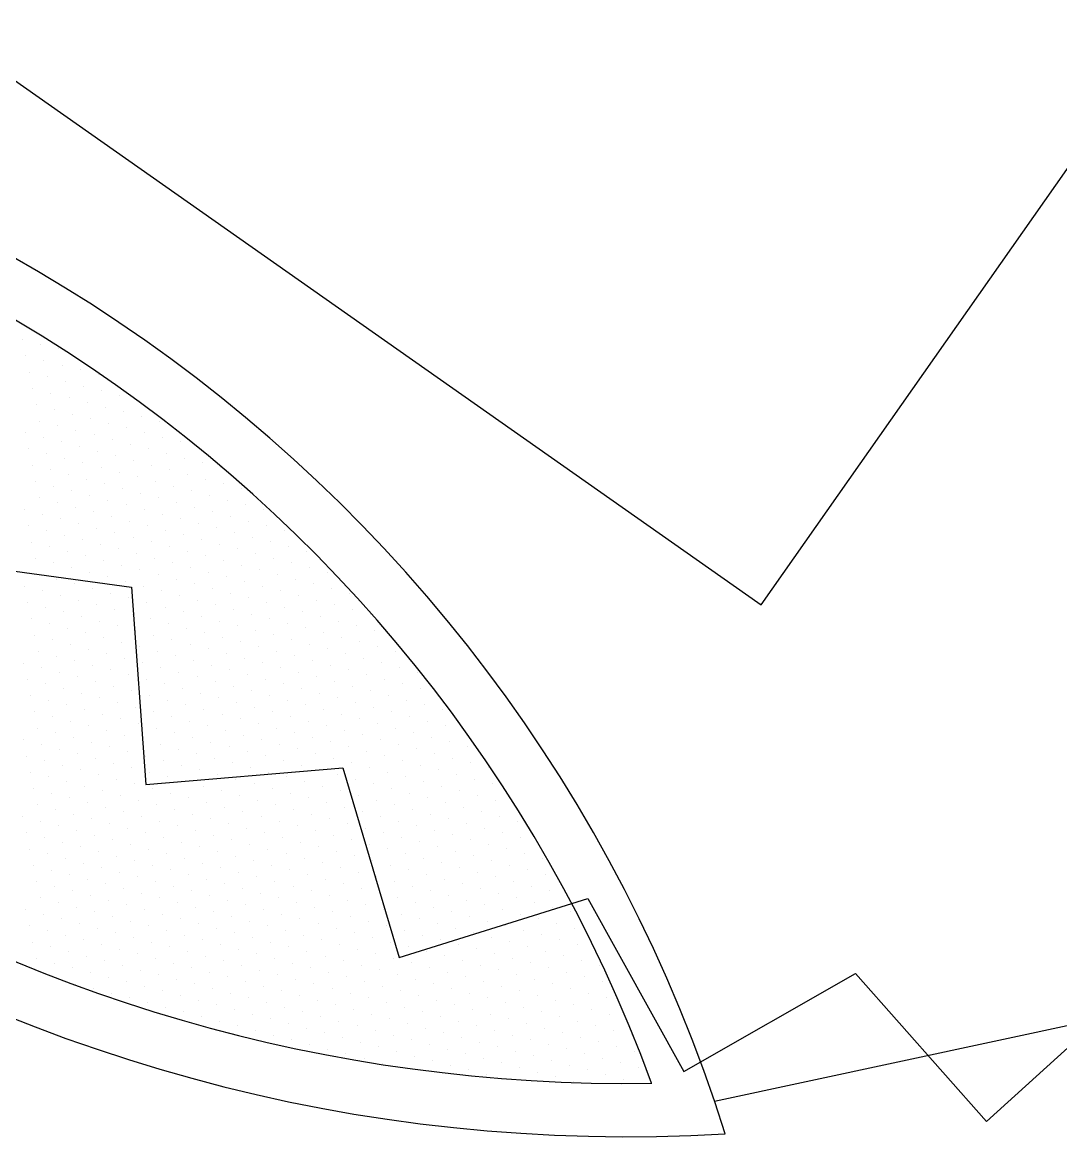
# Model space of a CAD drawing. Header units: millimetres. Extents: x 34038 to 35840, y 10511 to 10922.
# Drawn here: x 34106.837 to 34110.736, y 10622.12 to 10626.302 of the extents above; entities that cross this region are included whole.
import ezdxf

# ---------------------------------------------------------------- set-up
doc = ezdxf.new("R2010")
doc.units = ezdxf.units.MM

# ---------------------------------------------------------------- blocks, each defined once
blk = doc.blocks.new('*X29')
at = {"color": 0}
for p, q in [((76.6875, 20.5), (76.6875, 20.5)), ((76.75, 20.5), (76.75, 20.5)), ((76.8125, 20.5), (76.8125, 20.5)), ((76.875, 20.5), (76.875, 20.5)), ((76.65625, 20.4375), (76.65625, 20.4375)), ((76.71875, 20.4375), (76.71875, 20.4375)), ((76.78125, 20.4375), (76.78125, 20.4375)), ((76.84375, 20.4375), (76.84375, 20.4375)), ((76.90625, 20.4375), (76.90625, 20.4375)), ((76.96875, 20.4375), (76.96875, 20.4375)), ((77.03125, 20.4375), (77.03125, 20.4375)), ((77.09375, 20.4375), (77.09375, 20.4375)), ((77.15625, 20.4375), (77.15625, 20.4375)), ((77.21875, 20.4375), (77.21875, 20.4375)), ((76.5625, 20.375), (76.5625, 20.375)), ((76.625, 20.375), (76.625, 20.375)), ((76.6875, 20.375), (76.6875, 20.375)), ((76.75, 20.375), (76.75, 20.375)), ((76.8125, 20.375), (76.8125, 20.375)), ((76.875, 20.375), (76.875, 20.375)), ((76.9375, 20.375), (76.9375, 20.375)), ((77, 20.375), (77, 20.375)), ((77.0625, 20.375), (77.0625, 20.375)), ((77.125, 20.375), (77.125, 20.375)), ((77.1875, 20.375), (77.1875, 20.375)), ((77.25, 20.375), (77.25, 20.375)), ((77.3125, 20.375), (77.3125, 20.375)), ((77.375, 20.375), (77.375, 20.375)), ((77.4375, 20.375), (77.4375, 20.375)), ((77.5, 20.375), (77.5, 20.375)), ((76.53125, 20.3125), (76.53125, 20.3125)), ((76.59375, 20.3125), (76.59375, 20.3125)), ((76.65625, 20.3125), (76.65625, 20.3125)), ((76.71875, 20.3125), (76.71875, 20.3125)), ((76.78125, 20.3125), (76.78125, 20.3125)), ((76.84375, 20.3125), (76.84375, 20.3125)), ((76.90625, 20.3125), (76.90625, 20.3125)), ((76.96875, 20.3125), (76.96875, 20.3125)), ((77.03125, 20.3125), (77.03125, 20.3125)), ((77.09375, 20.3125), (77.09375, 20.3125)), ((77.15625, 20.3125), (77.15625, 20.3125)), ((77.21875, 20.3125), (77.21875, 20.3125)), ((77.28125, 20.3125), (77.28125, 20.3125)), ((77.34375, 20.3125), (77.34375, 20.3125)), ((77.40625, 20.3125), (77.40625, 20.3125)), ((77.46875, 20.3125), (77.46875, 20.3125)), ((77.53125, 20.3125), (77.53125, 20.3125)), ((77.59375, 20.3125), (77.59375, 20.3125)), ((77.65625, 20.3125), (77.65625, 20.3125)), ((77.71875, 20.3125), (77.71875, 20.3125)), ((77.78125, 20.3125), (77.78125, 20.3125)), ((76.5, 20.25), (76.5, 20.25)), ((76.5625, 20.25), (76.5625, 20.25)), ((76.625, 20.25), (76.625, 20.25)), ((76.6875, 20.25), (76.6875, 20.25)), ((76.75, 20.25), (76.75, 20.25)), ((76.8125, 20.25), (76.8125, 20.25)), ((76.875, 20.25), (76.875, 20.25)), ((76.9375, 20.25), (76.9375, 20.25)), ((77, 20.25), (77, 20.25)), ((77.0625, 20.25), (77.0625, 20.25)), ((77.125, 20.25), (77.125, 20.25)), ((77.1875, 20.25), (77.1875, 20.25)), ((77.25, 20.25), (77.25, 20.25)), ((77.3125, 20.25), (77.3125, 20.25)), ((77.375, 20.25), (77.375, 20.25)), ((77.4375, 20.25), (77.4375, 20.25)), ((77.5, 20.25), (77.5, 20.25)), ((77.5625, 20.25), (77.5625, 20.25)), ((77.625, 20.25), (77.625, 20.25)), ((77.6875, 20.25), (77.6875, 20.25)), ((77.75, 20.25), (77.75, 20.25)), ((77.8125, 20.25), (77.8125, 20.25)), ((77.875, 20.25), (77.875, 20.25)), ((77.9375, 20.25), (77.9375, 20.25)), ((78, 20.25), (78, 20.25)), ((78.0625, 20.25), (78.0625, 20.25)), ((76.46875, 20.1875), (76.46875, 20.1875)), ((76.53125, 20.1875), (76.53125, 20.1875)), ((76.59375, 20.1875), (76.59375, 20.1875)), ((76.65625, 20.1875), (76.65625, 20.1875)), ((76.71875, 20.1875), (76.71875, 20.1875)), ((76.78125, 20.1875), (76.78125, 20.1875)), ((76.84375, 20.1875), (76.84375, 20.1875)), ((76.90625, 20.1875), (76.90625, 20.1875)), ((76.96875, 20.1875), (76.96875, 20.1875)), ((77.03125, 20.1875), (77.03125, 20.1875)), ((77.09375, 20.1875), (77.09375, 20.1875)), ((77.15625, 20.1875), (77.15625, 20.1875)), ((77.21875, 20.1875), (77.21875, 20.1875)), ((77.28125, 20.1875), (77.28125, 20.1875)), ((77.34375, 20.1875), (77.34375, 20.1875)), ((77.40625, 20.1875), (77.40625, 20.1875)), ((77.46875, 20.1875), (77.46875, 20.1875)), ((77.53125, 20.1875), (77.53125, 20.1875)), ((77.59375, 20.1875), (77.59375, 20.1875)), ((77.65625, 20.1875), (77.65625, 20.1875)), ((77.71875, 20.1875), (77.71875, 20.1875)), ((77.78125, 20.1875), (77.78125, 20.1875)), ((77.84375, 20.1875), (77.84375, 20.1875)), ((77.90625, 20.1875), (77.90625, 20.1875)), ((77.96875, 20.1875), (77.96875, 20.1875)), ((78.03125, 20.1875), (78.03125, 20.1875)), ((78.09375, 20.1875), (78.09375, 20.1875)), ((78.15625, 20.1875), (78.15625, 20.1875)), ((78.21875, 20.1875), (78.21875, 20.1875)), ((78.28125, 20.1875), (78.28125, 20.1875)), ((78.34375, 20.1875), (78.34375, 20.1875)), ((76.4375, 20.125), (76.4375, 20.125)), ((76.5, 20.125), (76.5, 20.125)), ((76.5625, 20.125), (76.5625, 20.125)), ((76.625, 20.125), (76.625, 20.125)), ((76.6875, 20.125), (76.6875, 20.125)), ((76.75, 20.125), (76.75, 20.125)), ((76.8125, 20.125), (76.8125, 20.125)), ((76.875, 20.125), (76.875, 20.125)), ((76.9375, 20.125), (76.9375, 20.125)), ((77, 20.125), (77, 20.125)), ((77.0625, 20.125), (77.0625, 20.125)), ((77.125, 20.125), (77.125, 20.125)), ((77.1875, 20.125), (77.1875, 20.125)), ((77.25, 20.125), (77.25, 20.125)), ((77.3125, 20.125), (77.3125, 20.125)), ((77.375, 20.125), (77.375, 20.125)), ((77.4375, 20.125), (77.4375, 20.125)), ((77.5, 20.125), (77.5, 20.125)), ((77.5625, 20.125), (77.5625, 20.125)), ((77.625, 20.125), (77.625, 20.125)), ((77.6875, 20.125), (77.6875, 20.125)), ((77.75, 20.125), (77.75, 20.125)), ((77.8125, 20.125), (77.8125, 20.125)), ((77.875, 20.125), (77.875, 20.125)), ((77.9375, 20.125), (77.9375, 20.125)), ((78, 20.125), (78, 20.125)), ((78.0625, 20.125), (78.0625, 20.125)), ((78.125, 20.125), (78.125, 20.125)), ((78.1875, 20.125), (78.1875, 20.125)), ((78.25, 20.125), (78.25, 20.125)), ((78.3125, 20.125), (78.3125, 20.125)), ((78.375, 20.125), (78.375, 20.125)), ((78.4375, 20.125), (78.4375, 20.125)), ((78.5, 20.125), (78.5, 20.125)), ((78.5625, 20.125), (78.5625, 20.125)), ((78.625, 20.125), (78.625, 20.125)), ((76.40625, 20.0625), (76.40625, 20.0625)), ((76.46875, 20.0625), (76.46875, 20.0625)), ((76.53125, 20.0625), (76.53125, 20.0625)), ((76.59375, 20.0625), (76.59375, 20.0625)), ((76.65625, 20.0625), (76.65625, 20.0625)), ((76.71875, 20.0625), (76.71875, 20.0625)), ((76.78125, 20.0625), (76.78125, 20.0625)), ((76.84375, 20.0625), (76.84375, 20.0625)), ((76.90625, 20.0625), (76.90625, 20.0625)), ((76.96875, 20.0625), (76.96875, 20.0625)), ((77.03125, 20.0625), (77.03125, 20.0625)), ((77.09375, 20.0625), (77.09375, 20.0625)), ((77.15625, 20.0625), (77.15625, 20.0625)), ((77.21875, 20.0625), (77.21875, 20.0625)), ((77.28125, 20.0625), (77.28125, 20.0625)), ((77.34375, 20.0625), (77.34375, 20.0625)), ((77.40625, 20.0625), (77.40625, 20.0625)), ((77.46875, 20.0625), (77.46875, 20.0625)), ((77.53125, 20.0625), (77.53125, 20.0625)), ((77.59375, 20.0625), (77.59375, 20.0625)), ((77.65625, 20.0625), (77.65625, 20.0625)), ((77.71875, 20.0625), (77.71875, 20.0625)), ((77.78125, 20.0625), (77.78125, 20.0625)), ((77.84375, 20.0625), (77.84375, 20.0625)), ((77.90625, 20.0625), (77.90625, 20.0625)), ((77.96875, 20.0625), (77.96875, 20.0625)), ((78.03125, 20.0625), (78.03125, 20.0625)), ((78.09375, 20.0625), (78.09375, 20.0625)), ((78.15625, 20.0625), (78.15625, 20.0625)), ((78.21875, 20.0625), (78.21875, 20.0625)), ((78.28125, 20.0625), (78.28125, 20.0625)), ((78.34375, 20.0625), (78.34375, 20.0625)), ((78.40625, 20.0625), (78.40625, 20.0625)), ((78.46875, 20.0625), (78.46875, 20.0625)), ((78.53125, 20.0625), (78.53125, 20.0625)), ((78.59375, 20.0625), (78.59375, 20.0625)), ((78.65625, 20.0625), (78.65625, 20.0625)), ((78.71875, 20.0625), (78.71875, 20.0625)), ((78.78125, 20.0625), (78.78125, 20.0625)), ((78.84375, 20.0625), (78.84375, 20.0625)), ((78.90625, 20.0625), (78.90625, 20.0625)), ((78.96875, 20.0625), (78.96875, 20.0625)), ((76.375, 20), (76.375, 20)), ((76.4375, 20), (76.4375, 20)), ((76.5, 20), (76.5, 20)), ((76.5625, 20), (76.5625, 20)), ((76.625, 20), (76.625, 20)), ((76.6875, 20), (76.6875, 20)), ((76.75, 20), (76.75, 20)), ((76.8125, 20), (76.8125, 20)), ((76.875, 20), (76.875, 20)), ((76.9375, 20), (76.9375, 20)), ((77, 20), (77, 20)), ((77.0625, 20), (77.0625, 20)), ((77.125, 20), (77.125, 20)), ((77.1875, 20), (77.1875, 20)), ((77.25, 20), (77.25, 20)), ((77.3125, 20), (77.3125, 20)), ((77.375, 20), (77.375, 20)), ((77.4375, 20), (77.4375, 20)), ((77.5, 20), (77.5, 20)), ((77.5625, 20), (77.5625, 20)), ((77.625, 20), (77.625, 20)), ((77.6875, 20), (77.6875, 20)), ((77.75, 20), (77.75, 20)), ((77.8125, 20), (77.8125, 20)), ((77.875, 20), (77.875, 20)), ((77.9375, 20), (77.9375, 20)), ((78, 20), (78, 20)), ((78.0625, 20), (78.0625, 20)), ((78.125, 20), (78.125, 20)), ((78.1875, 20), (78.1875, 20)), ((78.25, 20), (78.25, 20)), ((78.3125, 20), (78.3125, 20)), ((78.375, 20), (78.375, 20)), ((78.4375, 20), (78.4375, 20)), ((78.5, 20), (78.5, 20)), ((78.5625, 20), (78.5625, 20)), ((78.625, 20), (78.625, 20)), ((78.6875, 20), (78.6875, 20)), ((78.75, 20), (78.75, 20)), ((78.8125, 20), (78.8125, 20)), ((78.875, 20), (78.875, 20)), ((78.9375, 20), (78.9375, 20)), ((76.34375, 19.9375), (76.34375, 19.9375)), ((76.40625, 19.9375), (76.40625, 19.9375)), ((76.46875, 19.9375), (76.46875, 19.9375)), ((76.53125, 19.9375), (76.53125, 19.9375)), ((76.59375, 19.9375), (76.59375, 19.9375)), ((76.65625, 19.9375), (76.65625, 19.9375)), ((76.71875, 19.9375), (76.71875, 19.9375)), ((76.78125, 19.9375), (76.78125, 19.9375)), ((76.84375, 19.9375), (76.84375, 19.9375)), ((76.90625, 19.9375), (76.90625, 19.9375)), ((76.96875, 19.9375), (76.96875, 19.9375)), ((77.03125, 19.9375), (77.03125, 19.9375)), ((77.09375, 19.9375), (77.09375, 19.9375)), ((77.15625, 19.9375), (77.15625, 19.9375)), ((77.21875, 19.9375), (77.21875, 19.9375)), ((77.28125, 19.9375), (77.28125, 19.9375)), ((77.34375, 19.9375), (77.34375, 19.9375)), ((77.40625, 19.9375), (77.40625, 19.9375)), ((77.46875, 19.9375), (77.46875, 19.9375)), ((77.53125, 19.9375), (77.53125, 19.9375)), ((77.59375, 19.9375), (77.59375, 19.9375)), ((77.65625, 19.9375), (77.65625, 19.9375)), ((77.71875, 19.9375), (77.71875, 19.9375)), ((77.78125, 19.9375), (77.78125, 19.9375)), ((77.84375, 19.9375), (77.84375, 19.9375)), ((77.90625, 19.9375), (77.90625, 19.9375)), ((77.96875, 19.9375), (77.96875, 19.9375)), ((78.03125, 19.9375), (78.03125, 19.9375)), ((78.09375, 19.9375), (78.09375, 19.9375)), ((78.15625, 19.9375), (78.15625, 19.9375)), ((78.21875, 19.9375), (78.21875, 19.9375)), ((78.28125, 19.9375), (78.28125, 19.9375)), ((78.34375, 19.9375), (78.34375, 19.9375)), ((78.40625, 19.9375), (78.40625, 19.9375)), ((78.46875, 19.9375), (78.46875, 19.9375)), ((78.53125, 19.9375), (78.53125, 19.9375)), ((78.59375, 19.9375), (78.59375, 19.9375)), ((78.65625, 19.9375), (78.65625, 19.9375)), ((78.71875, 19.9375), (78.71875, 19.9375)), ((78.78125, 19.9375), (78.78125, 19.9375)), ((78.84375, 19.9375), (78.84375, 19.9375)), ((78.90625, 19.9375), (78.90625, 19.9375)), ((76.3125, 19.875), (76.3125, 19.875)), ((76.375, 19.875), (76.375, 19.875)), ((76.4375, 19.875), (76.4375, 19.875)), ((76.5, 19.875), (76.5, 19.875)), ((76.5625, 19.875), (76.5625, 19.875)), ((76.625, 19.875), (76.625, 19.875)), ((76.6875, 19.875), (76.6875, 19.875)), ((76.75, 19.875), (76.75, 19.875)), ((76.8125, 19.875), (76.8125, 19.875)), ((76.875, 19.875), (76.875, 19.875)), ((76.9375, 19.875), (76.9375, 19.875)), ((77, 19.875), (77, 19.875)), ((77.0625, 19.875), (77.0625, 19.875)), ((77.125, 19.875), (77.125, 19.875)), ((77.1875, 19.875), (77.1875, 19.875)), ((77.25, 19.875), (77.25, 19.875)), ((77.3125, 19.875), (77.3125, 19.875)), ((77.375, 19.875), (77.375, 19.875)), ((77.4375, 19.875), (77.4375, 19.875)), ((77.5, 19.875), (77.5, 19.875)), ((77.5625, 19.875), (77.5625, 19.875)), ((77.625, 19.875), (77.625, 19.875)), ((77.6875, 19.875), (77.6875, 19.875)), ((77.75, 19.875), (77.75, 19.875)), ((77.8125, 19.875), (77.8125, 19.875)), ((77.875, 19.875), (77.875, 19.875)), ((77.9375, 19.875), (77.9375, 19.875)), ((78, 19.875), (78, 19.875)), ((78.0625, 19.875), (78.0625, 19.875)), ((78.125, 19.875), (78.125, 19.875)), ((78.1875, 19.875), (78.1875, 19.875)), ((78.25, 19.875), (78.25, 19.875)), ((78.3125, 19.875), (78.3125, 19.875)), ((78.375, 19.875), (78.375, 19.875)), ((78.4375, 19.875), (78.4375, 19.875)), ((78.5, 19.875), (78.5, 19.875)), ((78.5625, 19.875), (78.5625, 19.875)), ((78.625, 19.875), (78.625, 19.875)), ((78.6875, 19.875), (78.6875, 19.875)), ((78.75, 19.875), (78.75, 19.875)), ((78.8125, 19.875), (78.8125, 19.875)), ((76.28125, 19.8125), (76.28125, 19.8125)), ((76.34375, 19.8125), (76.34375, 19.8125)), ((76.40625, 19.8125), (76.40625, 19.8125)), ((76.46875, 19.8125), (76.46875, 19.8125)), ((76.53125, 19.8125), (76.53125, 19.8125)), ((76.59375, 19.8125), (76.59375, 19.8125)), ((76.65625, 19.8125), (76.65625, 19.8125)), ((76.71875, 19.8125), (76.71875, 19.8125)), ((76.78125, 19.8125), (76.78125, 19.8125)), ((76.84375, 19.8125), (76.84375, 19.8125)), ((76.90625, 19.8125), (76.90625, 19.8125)), ((76.96875, 19.8125), (76.96875, 19.8125)), ((77.03125, 19.8125), (77.03125, 19.8125)), ((77.09375, 19.8125), (77.09375, 19.8125)), ((77.15625, 19.8125), (77.15625, 19.8125)), ((77.21875, 19.8125), (77.21875, 19.8125)), ((77.28125, 19.8125), (77.28125, 19.8125)), ((77.34375, 19.8125), (77.34375, 19.8125)), ((77.40625, 19.8125), (77.40625, 19.8125)), ((77.46875, 19.8125), (77.46875, 19.8125)), ((77.53125, 19.8125), (77.53125, 19.8125)), ((77.59375, 19.8125), (77.59375, 19.8125)), ((77.65625, 19.8125), (77.65625, 19.8125)), ((77.71875, 19.8125), (77.71875, 19.8125)), ((77.78125, 19.8125), (77.78125, 19.8125)), ((77.84375, 19.8125), (77.84375, 19.8125)), ((77.90625, 19.8125), (77.90625, 19.8125)), ((77.96875, 19.8125), (77.96875, 19.8125)), ((78.03125, 19.8125), (78.03125, 19.8125)), ((78.09375, 19.8125), (78.09375, 19.8125)), ((78.15625, 19.8125), (78.15625, 19.8125)), ((78.21875, 19.8125), (78.21875, 19.8125)), ((78.28125, 19.8125), (78.28125, 19.8125)), ((78.34375, 19.8125), (78.34375, 19.8125)), ((78.40625, 19.8125), (78.40625, 19.8125)), ((78.46875, 19.8125), (78.46875, 19.8125)), ((78.53125, 19.8125), (78.53125, 19.8125)), ((78.59375, 19.8125), (78.59375, 19.8125)), ((78.65625, 19.8125), (78.65625, 19.8125)), ((78.71875, 19.8125), (78.71875, 19.8125)), ((78.78125, 19.8125), (78.78125, 19.8125)), ((76.25, 19.75), (76.25, 19.75)), ((76.3125, 19.75), (76.3125, 19.75)), ((76.375, 19.75), (76.375, 19.75)), ((76.4375, 19.75), (76.4375, 19.75)), ((76.5, 19.75), (76.5, 19.75)), ((76.5625, 19.75), (76.5625, 19.75)), ((76.625, 19.75), (76.625, 19.75)), ((76.6875, 19.75), (76.6875, 19.75)), ((76.75, 19.75), (76.75, 19.75)), ((76.8125, 19.75), (76.8125, 19.75)), ((76.875, 19.75), (76.875, 19.75)), ((76.9375, 19.75), (76.9375, 19.75)), ((77, 19.75), (77, 19.75)), ((77.0625, 19.75), (77.0625, 19.75)), ((77.125, 19.75), (77.125, 19.75)), ((77.1875, 19.75), (77.1875, 19.75)), ((77.25, 19.75), (77.25, 19.75)), ((77.3125, 19.75), (77.3125, 19.75)), ((77.375, 19.75), (77.375, 19.75)), ((77.4375, 19.75), (77.4375, 19.75)), ((77.5, 19.75), (77.5, 19.75)), ((77.5625, 19.75), (77.5625, 19.75)), ((77.625, 19.75), (77.625, 19.75)), ((77.6875, 19.75), (77.6875, 19.75)), ((77.75, 19.75), (77.75, 19.75)), ((77.8125, 19.75), (77.8125, 19.75)), ((77.875, 19.75), (77.875, 19.75)), ((77.9375, 19.75), (77.9375, 19.75)), ((78, 19.75), (78, 19.75)), ((78.0625, 19.75), (78.0625, 19.75)), ((78.125, 19.75), (78.125, 19.75)), ((78.1875, 19.75), (78.1875, 19.75)), ((78.25, 19.75), (78.25, 19.75)), ((78.3125, 19.75), (78.3125, 19.75)), ((78.375, 19.75), (78.375, 19.75)), ((78.4375, 19.75), (78.4375, 19.75)), ((78.5, 19.75), (78.5, 19.75)), ((78.5625, 19.75), (78.5625, 19.75)), ((78.625, 19.75), (78.625, 19.75)), ((78.6875, 19.75), (78.6875, 19.75)), ((76.21875, 19.6875), (76.21875, 19.6875)), ((76.28125, 19.6875), (76.28125, 19.6875)), ((76.34375, 19.6875), (76.34375, 19.6875)), ((76.40625, 19.6875), (76.40625, 19.6875)), ((76.46875, 19.6875), (76.46875, 19.6875)), ((76.53125, 19.6875), (76.53125, 19.6875)), ((76.59375, 19.6875), (76.59375, 19.6875)), ((76.65625, 19.6875), (76.65625, 19.6875)), ((76.71875, 19.6875), (76.71875, 19.6875)), ((76.78125, 19.6875), (76.78125, 19.6875)), ((76.84375, 19.6875), (76.84375, 19.6875)), ((76.90625, 19.6875), (76.90625, 19.6875)), ((76.96875, 19.6875), (76.96875, 19.6875)), ((77.03125, 19.6875), (77.03125, 19.6875)), ((77.09375, 19.6875), (77.09375, 19.6875)), ((77.15625, 19.6875), (77.15625, 19.6875)), ((77.21875, 19.6875), (77.21875, 19.6875)), ((77.28125, 19.6875), (77.28125, 19.6875)), ((77.34375, 19.6875), (77.34375, 19.6875)), ((77.40625, 19.6875), (77.40625, 19.6875)), ((77.46875, 19.6875), (77.46875, 19.6875)), ((77.53125, 19.6875), (77.53125, 19.6875)), ((77.59375, 19.6875), (77.59375, 19.6875)), ((77.65625, 19.6875), (77.65625, 19.6875)), ((77.71875, 19.6875), (77.71875, 19.6875)), ((77.78125, 19.6875), (77.78125, 19.6875)), ((77.84375, 19.6875), (77.84375, 19.6875)), ((77.90625, 19.6875), (77.90625, 19.6875)), ((77.96875, 19.6875), (77.96875, 19.6875)), ((78.03125, 19.6875), (78.03125, 19.6875)), ((78.09375, 19.6875), (78.09375, 19.6875)), ((78.15625, 19.6875), (78.15625, 19.6875)), ((78.21875, 19.6875), (78.21875, 19.6875)), ((78.28125, 19.6875), (78.28125, 19.6875)), ((78.34375, 19.6875), (78.34375, 19.6875)), ((78.40625, 19.6875), (78.40625, 19.6875)), ((78.46875, 19.6875), (78.46875, 19.6875)), ((78.53125, 19.6875), (78.53125, 19.6875)), ((78.59375, 19.6875), (78.59375, 19.6875)), ((76.1875, 19.625), (76.1875, 19.625)), ((76.25, 19.625), (76.25, 19.625)), ((76.3125, 19.625), (76.3125, 19.625)), ((76.375, 19.625), (76.375, 19.625)), ((76.4375, 19.625), (76.4375, 19.625)), ((76.5, 19.625), (76.5, 19.625)), ((76.5625, 19.625), (76.5625, 19.625)), ((76.625, 19.625), (76.625, 19.625)), ((76.6875, 19.625), (76.6875, 19.625)), ((76.75, 19.625), (76.75, 19.625)), ((76.8125, 19.625), (76.8125, 19.625)), ((76.875, 19.625), (76.875, 19.625)), ((76.9375, 19.625), (76.9375, 19.625)), ((77, 19.625), (77, 19.625)), ((77.0625, 19.625), (77.0625, 19.625)), ((77.125, 19.625), (77.125, 19.625)), ((77.1875, 19.625), (77.1875, 19.625)), ((77.25, 19.625), (77.25, 19.625)), ((77.3125, 19.625), (77.3125, 19.625)), ((77.375, 19.625), (77.375, 19.625)), ((77.4375, 19.625), (77.4375, 19.625)), ((77.5, 19.625), (77.5, 19.625)), ((77.5625, 19.625), (77.5625, 19.625)), ((77.625, 19.625), (77.625, 19.625)), ((77.6875, 19.625), (77.6875, 19.625)), ((77.75, 19.625), (77.75, 19.625)), ((77.8125, 19.625), (77.8125, 19.625)), ((77.875, 19.625), (77.875, 19.625)), ((77.9375, 19.625), (77.9375, 19.625)), ((78, 19.625), (78, 19.625)), ((78.0625, 19.625), (78.0625, 19.625)), ((78.125, 19.625), (78.125, 19.625)), ((78.1875, 19.625), (78.1875, 19.625)), ((78.25, 19.625), (78.25, 19.625)), ((78.3125, 19.625), (78.3125, 19.625)), ((78.375, 19.625), (78.375, 19.625)), ((78.4375, 19.625), (78.4375, 19.625)), ((78.5, 19.625), (78.5, 19.625)), ((78.5625, 19.625), (78.5625, 19.625)), ((76.15625, 19.5625), (76.15625, 19.5625)), ((76.21875, 19.5625), (76.21875, 19.5625)), ((76.28125, 19.5625), (76.28125, 19.5625)), ((76.34375, 19.5625), (76.34375, 19.5625)), ((76.40625, 19.5625), (76.40625, 19.5625)), ((76.46875, 19.5625), (76.46875, 19.5625)), ((76.53125, 19.5625), (76.53125, 19.5625)), ((76.59375, 19.5625), (76.59375, 19.5625)), ((76.65625, 19.5625), (76.65625, 19.5625)), ((76.71875, 19.5625), (76.71875, 19.5625)), ((76.78125, 19.5625), (76.78125, 19.5625)), ((76.84375, 19.5625), (76.84375, 19.5625)), ((76.90625, 19.5625), (76.90625, 19.5625)), ((76.96875, 19.5625), (76.96875, 19.5625)), ((77.03125, 19.5625), (77.03125, 19.5625)), ((77.09375, 19.5625), (77.09375, 19.5625)), ((77.15625, 19.5625), (77.15625, 19.5625)), ((77.21875, 19.5625), (77.21875, 19.5625)), ((77.28125, 19.5625), (77.28125, 19.5625)), ((77.34375, 19.5625), (77.34375, 19.5625)), ((77.40625, 19.5625), (77.40625, 19.5625)), ((77.46875, 19.5625), (77.46875, 19.5625)), ((77.53125, 19.5625), (77.53125, 19.5625)), ((77.59375, 19.5625), (77.59375, 19.5625)), ((77.65625, 19.5625), (77.65625, 19.5625)), ((77.71875, 19.5625), (77.71875, 19.5625)), ((77.78125, 19.5625), (77.78125, 19.5625)), ((77.84375, 19.5625), (77.84375, 19.5625)), ((77.90625, 19.5625), (77.90625, 19.5625)), ((77.96875, 19.5625), (77.96875, 19.5625)), ((78.03125, 19.5625), (78.03125, 19.5625)), ((78.09375, 19.5625), (78.09375, 19.5625)), ((78.15625, 19.5625), (78.15625, 19.5625)), ((78.21875, 19.5625), (78.21875, 19.5625)), ((78.28125, 19.5625), (78.28125, 19.5625)), ((78.34375, 19.5625), (78.34375, 19.5625)), ((78.40625, 19.5625), (78.40625, 19.5625)), ((78.46875, 19.5625), (78.46875, 19.5625)), ((76.125, 19.5), (76.125, 19.5)), ((76.1875, 19.5), (76.1875, 19.5)), ((76.25, 19.5), (76.25, 19.5)), ((76.3125, 19.5), (76.3125, 19.5)), ((76.375, 19.5), (76.375, 19.5)), ((76.4375, 19.5), (76.4375, 19.5)), ((76.5, 19.5), (76.5, 19.5)), ((76.5625, 19.5), (76.5625, 19.5)), ((76.625, 19.5), (76.625, 19.5)), ((76.6875, 19.5), (76.6875, 19.5)), ((76.75, 19.5), (76.75, 19.5)), ((76.8125, 19.5), (76.8125, 19.5)), ((76.875, 19.5), (76.875, 19.5)), ((76.9375, 19.5), (76.9375, 19.5)), ((77, 19.5), (77, 19.5)), ((77.0625, 19.5), (77.0625, 19.5)), ((77.125, 19.5), (77.125, 19.5)), ((77.1875, 19.5), (77.1875, 19.5)), ((77.25, 19.5), (77.25, 19.5)), ((77.3125, 19.5), (77.3125, 19.5)), ((77.375, 19.5), (77.375, 19.5)), ((77.4375, 19.5), (77.4375, 19.5)), ((77.5, 19.5), (77.5, 19.5)), ((77.5625, 19.5), (77.5625, 19.5)), ((77.625, 19.5), (77.625, 19.5)), ((77.6875, 19.5), (77.6875, 19.5)), ((77.75, 19.5), (77.75, 19.5)), ((77.8125, 19.5), (77.8125, 19.5)), ((77.875, 19.5), (77.875, 19.5)), ((77.9375, 19.5), (77.9375, 19.5)), ((78, 19.5), (78, 19.5)), ((78.0625, 19.5), (78.0625, 19.5)), ((78.125, 19.5), (78.125, 19.5)), ((78.1875, 19.5), (78.1875, 19.5)), ((78.25, 19.5), (78.25, 19.5)), ((78.3125, 19.5), (78.3125, 19.5)), ((78.375, 19.5), (78.375, 19.5)), ((76.09375, 19.4375), (76.09375, 19.4375)), ((76.15625, 19.4375), (76.15625, 19.4375)), ((76.21875, 19.4375), (76.21875, 19.4375)), ((76.28125, 19.4375), (76.28125, 19.4375)), ((76.34375, 19.4375), (76.34375, 19.4375)), ((76.40625, 19.4375), (76.40625, 19.4375)), ((76.46875, 19.4375), (76.46875, 19.4375)), ((76.53125, 19.4375), (76.53125, 19.4375)), ((76.59375, 19.4375), (76.59375, 19.4375)), ((76.65625, 19.4375), (76.65625, 19.4375)), ((76.71875, 19.4375), (76.71875, 19.4375)), ((76.78125, 19.4375), (76.78125, 19.4375)), ((76.84375, 19.4375), (76.84375, 19.4375)), ((76.90625, 19.4375), (76.90625, 19.4375)), ((76.96875, 19.4375), (76.96875, 19.4375)), ((77.03125, 19.4375), (77.03125, 19.4375)), ((77.09375, 19.4375), (77.09375, 19.4375)), ((77.15625, 19.4375), (77.15625, 19.4375)), ((77.21875, 19.4375), (77.21875, 19.4375)), ((77.28125, 19.4375), (77.28125, 19.4375)), ((77.34375, 19.4375), (77.34375, 19.4375)), ((77.40625, 19.4375), (77.40625, 19.4375)), ((77.46875, 19.4375), (77.46875, 19.4375)), ((77.53125, 19.4375), (77.53125, 19.4375)), ((77.59375, 19.4375), (77.59375, 19.4375)), ((77.65625, 19.4375), (77.65625, 19.4375)), ((77.71875, 19.4375), (77.71875, 19.4375)), ((77.78125, 19.4375), (77.78125, 19.4375)), ((77.84375, 19.4375), (77.84375, 19.4375)), ((77.90625, 19.4375), (77.90625, 19.4375)), ((77.96875, 19.4375), (77.96875, 19.4375)), ((78.03125, 19.4375), (78.03125, 19.4375)), ((78.09375, 19.4375), (78.09375, 19.4375)), ((78.15625, 19.4375), (78.15625, 19.4375)), ((78.21875, 19.4375), (78.21875, 19.4375)), ((78.28125, 19.4375), (78.28125, 19.4375)), ((78.34375, 19.4375), (78.34375, 19.4375)), ((76.0625, 19.375), (76.0625, 19.375)), ((76.125, 19.375), (76.125, 19.375)), ((76.1875, 19.375), (76.1875, 19.375)), ((76.25, 19.375), (76.25, 19.375)), ((76.3125, 19.375), (76.3125, 19.375)), ((76.375, 19.375), (76.375, 19.375)), ((76.4375, 19.375), (76.4375, 19.375)), ((76.5, 19.375), (76.5, 19.375)), ((76.5625, 19.375), (76.5625, 19.375)), ((76.625, 19.375), (76.625, 19.375)), ((76.6875, 19.375), (76.6875, 19.375)), ((76.75, 19.375), (76.75, 19.375)), ((76.8125, 19.375), (76.8125, 19.375)), ((76.875, 19.375), (76.875, 19.375)), ((76.9375, 19.375), (76.9375, 19.375)), ((77, 19.375), (77, 19.375)), ((77.0625, 19.375), (77.0625, 19.375)), ((77.125, 19.375), (77.125, 19.375)), ((77.1875, 19.375), (77.1875, 19.375)), ((77.25, 19.375), (77.25, 19.375)), ((77.3125, 19.375), (77.3125, 19.375)), ((77.375, 19.375), (77.375, 19.375)), ((77.4375, 19.375), (77.4375, 19.375)), ((77.5, 19.375), (77.5, 19.375)), ((77.5625, 19.375), (77.5625, 19.375)), ((77.625, 19.375), (77.625, 19.375)), ((77.6875, 19.375), (77.6875, 19.375)), ((77.75, 19.375), (77.75, 19.375)), ((77.8125, 19.375), (77.8125, 19.375)), ((77.875, 19.375), (77.875, 19.375)), ((77.9375, 19.375), (77.9375, 19.375)), ((78, 19.375), (78, 19.375)), ((78.0625, 19.375), (78.0625, 19.375)), ((78.125, 19.375), (78.125, 19.375)), ((78.1875, 19.375), (78.1875, 19.375)), ((78.25, 19.375), (78.25, 19.375)), ((76.03125, 19.3125), (76.03125, 19.3125)), ((76.09375, 19.3125), (76.09375, 19.3125)), ((76.15625, 19.3125), (76.15625, 19.3125)), ((76.21875, 19.3125), (76.21875, 19.3125)), ((76.28125, 19.3125), (76.28125, 19.3125)), ((76.34375, 19.3125), (76.34375, 19.3125)), ((76.40625, 19.3125), (76.40625, 19.3125)), ((76.46875, 19.3125), (76.46875, 19.3125)), ((76.53125, 19.3125), (76.53125, 19.3125)), ((76.59375, 19.3125), (76.59375, 19.3125)), ((76.65625, 19.3125), (76.65625, 19.3125)), ((76.71875, 19.3125), (76.71875, 19.3125)), ((76.78125, 19.3125), (76.78125, 19.3125)), ((76.84375, 19.3125), (76.84375, 19.3125)), ((76.90625, 19.3125), (76.90625, 19.3125)), ((76.96875, 19.3125), (76.96875, 19.3125)), ((77.03125, 19.3125), (77.03125, 19.3125)), ((77.09375, 19.3125), (77.09375, 19.3125)), ((77.15625, 19.3125), (77.15625, 19.3125)), ((77.21875, 19.3125), (77.21875, 19.3125)), ((77.28125, 19.3125), (77.28125, 19.3125)), ((77.34375, 19.3125), (77.34375, 19.3125)), ((77.40625, 19.3125), (77.40625, 19.3125)), ((77.46875, 19.3125), (77.46875, 19.3125)), ((77.53125, 19.3125), (77.53125, 19.3125)), ((77.59375, 19.3125), (77.59375, 19.3125)), ((77.65625, 19.3125), (77.65625, 19.3125)), ((77.71875, 19.3125), (77.71875, 19.3125)), ((77.78125, 19.3125), (77.78125, 19.3125)), ((77.84375, 19.3125), (77.84375, 19.3125)), ((77.90625, 19.3125), (77.90625, 19.3125)), ((77.96875, 19.3125), (77.96875, 19.3125)), ((78.03125, 19.3125), (78.03125, 19.3125)), ((78.09375, 19.3125), (78.09375, 19.3125)), ((78.15625, 19.3125), (78.15625, 19.3125)), ((76.0625, 19.25), (76.0625, 19.25)), ((76.125, 19.25), (76.125, 19.25)), ((76.1875, 19.25), (76.1875, 19.25)), ((76.25, 19.25), (76.25, 19.25)), ((76.3125, 19.25), (76.3125, 19.25)), ((76.375, 19.25), (76.375, 19.25)), ((76.4375, 19.25), (76.4375, 19.25)), ((76.5, 19.25), (76.5, 19.25)), ((76.5625, 19.25), (76.5625, 19.25)), ((76.625, 19.25), (76.625, 19.25)), ((76.6875, 19.25), (76.6875, 19.25)), ((76.75, 19.25), (76.75, 19.25)), ((76.8125, 19.25), (76.8125, 19.25)), ((76.875, 19.25), (76.875, 19.25)), ((76.9375, 19.25), (76.9375, 19.25)), ((77, 19.25), (77, 19.25)), ((77.0625, 19.25), (77.0625, 19.25)), ((77.125, 19.25), (77.125, 19.25)), ((77.1875, 19.25), (77.1875, 19.25)), ((77.25, 19.25), (77.25, 19.25)), ((77.3125, 19.25), (77.3125, 19.25)), ((77.375, 19.25), (77.375, 19.25)), ((77.4375, 19.25), (77.4375, 19.25)), ((77.5, 19.25), (77.5, 19.25)), ((77.5625, 19.25), (77.5625, 19.25)), ((77.625, 19.25), (77.625, 19.25)), ((77.6875, 19.25), (77.6875, 19.25)), ((77.75, 19.25), (77.75, 19.25)), ((77.8125, 19.25), (77.8125, 19.25)), ((77.875, 19.25), (77.875, 19.25)), ((77.9375, 19.25), (77.9375, 19.25)), ((78, 19.25), (78, 19.25)), ((78.0625, 19.25), (78.0625, 19.25)), ((76.03125, 19.1875), (76.03125, 19.1875)), ((76.09375, 19.1875), (76.09375, 19.1875)), ((76.15625, 19.1875), (76.15625, 19.1875)), ((76.21875, 19.1875), (76.21875, 19.1875)), ((76.28125, 19.1875), (76.28125, 19.1875)), ((76.34375, 19.1875), (76.34375, 19.1875)), ((76.40625, 19.1875), (76.40625, 19.1875)), ((76.46875, 19.1875), (76.46875, 19.1875)), ((76.53125, 19.1875), (76.53125, 19.1875)), ((76.59375, 19.1875), (76.59375, 19.1875)), ((76.65625, 19.1875), (76.65625, 19.1875)), ((76.71875, 19.1875), (76.71875, 19.1875)), ((76.78125, 19.1875), (76.78125, 19.1875)), ((76.84375, 19.1875), (76.84375, 19.1875)), ((76.90625, 19.1875), (76.90625, 19.1875)), ((76.96875, 19.1875), (76.96875, 19.1875)), ((77.03125, 19.1875), (77.03125, 19.1875)), ((77.09375, 19.1875), (77.09375, 19.1875)), ((77.15625, 19.1875), (77.15625, 19.1875)), ((77.21875, 19.1875), (77.21875, 19.1875)), ((77.28125, 19.1875), (77.28125, 19.1875)), ((77.34375, 19.1875), (77.34375, 19.1875)), ((77.40625, 19.1875), (77.40625, 19.1875)), ((77.46875, 19.1875), (77.46875, 19.1875)), ((77.53125, 19.1875), (77.53125, 19.1875)), ((77.59375, 19.1875), (77.59375, 19.1875)), ((77.65625, 19.1875), (77.65625, 19.1875)), ((77.71875, 19.1875), (77.71875, 19.1875)), ((77.78125, 19.1875), (77.78125, 19.1875)), ((77.84375, 19.1875), (77.84375, 19.1875)), ((77.90625, 19.1875), (77.90625, 19.1875)), ((77.96875, 19.1875), (77.96875, 19.1875)), ((76, 19.125), (76, 19.125)), ((76.0625, 19.125), (76.0625, 19.125)), ((76.125, 19.125), (76.125, 19.125)), ((76.1875, 19.125), (76.1875, 19.125)), ((76.25, 19.125), (76.25, 19.125)), ((76.3125, 19.125), (76.3125, 19.125)), ((76.375, 19.125), (76.375, 19.125)), ((76.4375, 19.125), (76.4375, 19.125)), ((76.5, 19.125), (76.5, 19.125)), ((76.5625, 19.125), (76.5625, 19.125)), ((76.625, 19.125), (76.625, 19.125)), ((76.6875, 19.125), (76.6875, 19.125)), ((76.75, 19.125), (76.75, 19.125)), ((76.8125, 19.125), (76.8125, 19.125)), ((76.875, 19.125), (76.875, 19.125)), ((76.9375, 19.125), (76.9375, 19.125)), ((77, 19.125), (77, 19.125)), ((77.0625, 19.125), (77.0625, 19.125)), ((77.125, 19.125), (77.125, 19.125)), ((77.1875, 19.125), (77.1875, 19.125)), ((77.25, 19.125), (77.25, 19.125)), ((77.3125, 19.125), (77.3125, 19.125)), ((77.375, 19.125), (77.375, 19.125)), ((77.4375, 19.125), (77.4375, 19.125)), ((77.5, 19.125), (77.5, 19.125)), ((77.5625, 19.125), (77.5625, 19.125)), ((77.625, 19.125), (77.625, 19.125)), ((77.6875, 19.125), (77.6875, 19.125)), ((77.75, 19.125), (77.75, 19.125)), ((77.8125, 19.125), (77.8125, 19.125)), ((77.875, 19.125), (77.875, 19.125)), ((75.96875, 19.0625), (75.96875, 19.0625)), ((76.03125, 19.0625), (76.03125, 19.0625)), ((76.09375, 19.0625), (76.09375, 19.0625)), ((76.15625, 19.0625), (76.15625, 19.0625)), ((76.21875, 19.0625), (76.21875, 19.0625)), ((76.28125, 19.0625), (76.28125, 19.0625)), ((76.34375, 19.0625), (76.34375, 19.0625)), ((76.40625, 19.0625), (76.40625, 19.0625)), ((76.46875, 19.0625), (76.46875, 19.0625)), ((76.53125, 19.0625), (76.53125, 19.0625)), ((76.59375, 19.0625), (76.59375, 19.0625)), ((76.65625, 19.0625), (76.65625, 19.0625)), ((76.71875, 19.0625), (76.71875, 19.0625)), ((76.78125, 19.0625), (76.78125, 19.0625)), ((76.84375, 19.0625), (76.84375, 19.0625)), ((76.90625, 19.0625), (76.90625, 19.0625)), ((76.96875, 19.0625), (76.96875, 19.0625)), ((77.03125, 19.0625), (77.03125, 19.0625)), ((77.09375, 19.0625), (77.09375, 19.0625)), ((77.15625, 19.0625), (77.15625, 19.0625)), ((77.21875, 19.0625), (77.21875, 19.0625)), ((77.28125, 19.0625), (77.28125, 19.0625)), ((77.34375, 19.0625), (77.34375, 19.0625)), ((77.40625, 19.0625), (77.40625, 19.0625)), ((77.46875, 19.0625), (77.46875, 19.0625)), ((77.53125, 19.0625), (77.53125, 19.0625)), ((77.59375, 19.0625), (77.59375, 19.0625)), ((77.65625, 19.0625), (77.65625, 19.0625)), ((77.71875, 19.0625), (77.71875, 19.0625)), ((77.78125, 19.0625), (77.78125, 19.0625)), ((75.9375, 19), (75.9375, 19)), ((76, 19), (76, 19)), ((76.0625, 19), (76.0625, 19)), ((76.125, 19), (76.125, 19)), ((76.1875, 19), (76.1875, 19)), ((76.25, 19), (76.25, 19)), ((76.3125, 19), (76.3125, 19)), ((76.375, 19), (76.375, 19)), ((76.4375, 19), (76.4375, 19)), ((76.5, 19), (76.5, 19)), ((76.5625, 19), (76.5625, 19)), ((76.625, 19), (76.625, 19)), ((76.6875, 19), (76.6875, 19)), ((76.75, 19), (76.75, 19)), ((76.8125, 19), (76.8125, 19)), ((76.875, 19), (76.875, 19)), ((76.9375, 19), (76.9375, 19)), ((77, 19), (77, 19)), ((77.0625, 19), (77.0625, 19)), ((77.125, 19), (77.125, 19)), ((77.1875, 19), (77.1875, 19)), ((77.25, 19), (77.25, 19)), ((77.3125, 19), (77.3125, 19)), ((77.375, 19), (77.375, 19)), ((77.4375, 19), (77.4375, 19)), ((77.5, 19), (77.5, 19)), ((77.5625, 19), (77.5625, 19)), ((77.625, 19), (77.625, 19)), ((77.6875, 19), (77.6875, 19)), ((75.90625, 18.9375), (75.90625, 18.9375)), ((75.96875, 18.9375), (75.96875, 18.9375)), ((76.03125, 18.9375), (76.03125, 18.9375)), ((76.09375, 18.9375), (76.09375, 18.9375)), ((76.15625, 18.9375), (76.15625, 18.9375)), ((76.21875, 18.9375), (76.21875, 18.9375)), ((76.28125, 18.9375), (76.28125, 18.9375)), ((76.34375, 18.9375), (76.34375, 18.9375)), ((76.40625, 18.9375), (76.40625, 18.9375)), ((76.46875, 18.9375), (76.46875, 18.9375)), ((76.53125, 18.9375), (76.53125, 18.9375)), ((76.59375, 18.9375), (76.59375, 18.9375)), ((76.65625, 18.9375), (76.65625, 18.9375)), ((76.71875, 18.9375), (76.71875, 18.9375)), ((76.78125, 18.9375), (76.78125, 18.9375)), ((76.84375, 18.9375), (76.84375, 18.9375)), ((76.90625, 18.9375), (76.90625, 18.9375)), ((76.96875, 18.9375), (76.96875, 18.9375)), ((77.03125, 18.9375), (77.03125, 18.9375)), ((77.09375, 18.9375), (77.09375, 18.9375)), ((77.15625, 18.9375), (77.15625, 18.9375)), ((77.21875, 18.9375), (77.21875, 18.9375)), ((77.28125, 18.9375), (77.28125, 18.9375)), ((77.34375, 18.9375), (77.34375, 18.9375)), ((77.40625, 18.9375), (77.40625, 18.9375)), ((77.46875, 18.9375), (77.46875, 18.9375)), ((77.53125, 18.9375), (77.53125, 18.9375)), ((75.9375, 18.875), (75.9375, 18.875)), ((76, 18.875), (76, 18.875)), ((76.0625, 18.875), (76.0625, 18.875)), ((76.125, 18.875), (76.125, 18.875)), ((76.1875, 18.875), (76.1875, 18.875)), ((76.25, 18.875), (76.25, 18.875)), ((76.3125, 18.875), (76.3125, 18.875)), ((76.375, 18.875), (76.375, 18.875)), ((76.4375, 18.875), (76.4375, 18.875)), ((76.5, 18.875), (76.5, 18.875)), ((76.5625, 18.875), (76.5625, 18.875)), ((76.625, 18.875), (76.625, 18.875)), ((76.6875, 18.875), (76.6875, 18.875)), ((76.75, 18.875), (76.75, 18.875)), ((76.8125, 18.875), (76.8125, 18.875)), ((76.875, 18.875), (76.875, 18.875)), ((76.9375, 18.875), (76.9375, 18.875)), ((77, 18.875), (77, 18.875)), ((77.0625, 18.875), (77.0625, 18.875)), ((77.125, 18.875), (77.125, 18.875)), ((77.1875, 18.875), (77.1875, 18.875)), ((77.25, 18.875), (77.25, 18.875)), ((77.3125, 18.875), (77.3125, 18.875)), ((77.375, 18.875), (77.375, 18.875)), ((77.4375, 18.875), (77.4375, 18.875)), ((75.90625, 18.8125), (75.90625, 18.8125)), ((75.96875, 18.8125), (75.96875, 18.8125)), ((76.03125, 18.8125), (76.03125, 18.8125)), ((76.09375, 18.8125), (76.09375, 18.8125)), ((76.15625, 18.8125), (76.15625, 18.8125)), ((76.21875, 18.8125), (76.21875, 18.8125)), ((76.28125, 18.8125), (76.28125, 18.8125)), ((76.34375, 18.8125), (76.34375, 18.8125)), ((76.40625, 18.8125), (76.40625, 18.8125)), ((76.46875, 18.8125), (76.46875, 18.8125)), ((76.53125, 18.8125), (76.53125, 18.8125)), ((76.59375, 18.8125), (76.59375, 18.8125)), ((76.65625, 18.8125), (76.65625, 18.8125)), ((76.71875, 18.8125), (76.71875, 18.8125)), ((76.78125, 18.8125), (76.78125, 18.8125)), ((76.84375, 18.8125), (76.84375, 18.8125)), ((76.90625, 18.8125), (76.90625, 18.8125)), ((76.96875, 18.8125), (76.96875, 18.8125)), ((77.03125, 18.8125), (77.03125, 18.8125)), ((77.09375, 18.8125), (77.09375, 18.8125)), ((77.15625, 18.8125), (77.15625, 18.8125)), ((77.21875, 18.8125), (77.21875, 18.8125)), ((77.28125, 18.8125), (77.28125, 18.8125)), ((75.875, 18.75), (75.875, 18.75)), ((75.9375, 18.75), (75.9375, 18.75)), ((76, 18.75), (76, 18.75)), ((76.0625, 18.75), (76.0625, 18.75)), ((76.125, 18.75), (76.125, 18.75)), ((76.1875, 18.75), (76.1875, 18.75)), ((76.25, 18.75), (76.25, 18.75)), ((76.3125, 18.75), (76.3125, 18.75)), ((76.375, 18.75), (76.375, 18.75)), ((76.4375, 18.75), (76.4375, 18.75)), ((76.5, 18.75), (76.5, 18.75)), ((76.5625, 18.75), (76.5625, 18.75)), ((76.625, 18.75), (76.625, 18.75)), ((76.6875, 18.75), (76.6875, 18.75)), ((76.75, 18.75), (76.75, 18.75)), ((76.8125, 18.75), (76.8125, 18.75)), ((76.875, 18.75), (76.875, 18.75)), ((76.9375, 18.75), (76.9375, 18.75)), ((77, 18.75), (77, 18.75)), ((77.0625, 18.75), (77.0625, 18.75)), ((77.125, 18.75), (77.125, 18.75)), ((77.1875, 18.75), (77.1875, 18.75)), ((75.84375, 18.6875), (75.84375, 18.6875)), ((75.90625, 18.6875), (75.90625, 18.6875)), ((75.96875, 18.6875), (75.96875, 18.6875)), ((76.03125, 18.6875), (76.03125, 18.6875)), ((76.09375, 18.6875), (76.09375, 18.6875)), ((76.15625, 18.6875), (76.15625, 18.6875)), ((76.21875, 18.6875), (76.21875, 18.6875)), ((76.28125, 18.6875), (76.28125, 18.6875)), ((76.34375, 18.6875), (76.34375, 18.6875)), ((76.40625, 18.6875), (76.40625, 18.6875)), ((76.46875, 18.6875), (76.46875, 18.6875)), ((76.53125, 18.6875), (76.53125, 18.6875)), ((76.59375, 18.6875), (76.59375, 18.6875)), ((76.65625, 18.6875), (76.65625, 18.6875)), ((76.71875, 18.6875), (76.71875, 18.6875)), ((76.78125, 18.6875), (76.78125, 18.6875)), ((76.84375, 18.6875), (76.84375, 18.6875)), ((76.90625, 18.6875), (76.90625, 18.6875)), ((76.96875, 18.6875), (76.96875, 18.6875)), ((77.03125, 18.6875), (77.03125, 18.6875)), ((75.8125, 18.625), (75.8125, 18.625)), ((75.875, 18.625), (75.875, 18.625)), ((75.9375, 18.625), (75.9375, 18.625)), ((76, 18.625), (76, 18.625)), ((76.0625, 18.625), (76.0625, 18.625)), ((76.125, 18.625), (76.125, 18.625)), ((76.1875, 18.625), (76.1875, 18.625)), ((76.25, 18.625), (76.25, 18.625)), ((76.3125, 18.625), (76.3125, 18.625)), ((76.375, 18.625), (76.375, 18.625)), ((76.4375, 18.625), (76.4375, 18.625)), ((76.5, 18.625), (76.5, 18.625)), ((76.5625, 18.625), (76.5625, 18.625)), ((76.625, 18.625), (76.625, 18.625)), ((76.6875, 18.625), (76.6875, 18.625)), ((76.75, 18.625), (76.75, 18.625)), ((76.8125, 18.625), (76.8125, 18.625)), ((76.875, 18.625), (76.875, 18.625)), ((75.84375, 18.5625), (75.84375, 18.5625)), ((75.90625, 18.5625), (75.90625, 18.5625)), ((75.96875, 18.5625), (75.96875, 18.5625)), ((76.03125, 18.5625), (76.03125, 18.5625)), ((76.09375, 18.5625), (76.09375, 18.5625)), ((76.15625, 18.5625), (76.15625, 18.5625)), ((76.21875, 18.5625), (76.21875, 18.5625)), ((76.28125, 18.5625), (76.28125, 18.5625)), ((76.34375, 18.5625), (76.34375, 18.5625)), ((76.40625, 18.5625), (76.40625, 18.5625)), ((76.46875, 18.5625), (76.46875, 18.5625)), ((76.53125, 18.5625), (76.53125, 18.5625)), ((76.59375, 18.5625), (76.59375, 18.5625)), ((76.65625, 18.5625), (76.65625, 18.5625)), ((75.8125, 18.5), (75.8125, 18.5)), ((75.875, 18.5), (75.875, 18.5)), ((75.9375, 18.5), (75.9375, 18.5)), ((76, 18.5), (76, 18.5)), ((76.0625, 18.5), (76.0625, 18.5)), ((76.125, 18.5), (76.125, 18.5)), ((76.1875, 18.5), (76.1875, 18.5)), ((76.25, 18.5), (76.25, 18.5)), ((76.3125, 18.5), (76.3125, 18.5)), ((76.375, 18.5), (76.375, 18.5)), ((76.4375, 18.5), (76.4375, 18.5)), ((75.78125, 18.4375), (75.78125, 18.4375)), ((75.84375, 18.4375), (75.84375, 18.4375)), ((75.90625, 18.4375), (75.90625, 18.4375)), ((75.96875, 18.4375), (75.96875, 18.4375)), ((76.03125, 18.4375), (76.03125, 18.4375)), ((76.09375, 18.4375), (76.09375, 18.4375)), ((76.15625, 18.4375), (76.15625, 18.4375)), ((76.21875, 18.4375), (76.21875, 18.4375)), ((75.8125, 18.375), (75.8125, 18.375)), ((75.875, 18.375), (75.875, 18.375)), ((75.9375, 18.375), (75.9375, 18.375))]:
    blk.add_line(p, q, dxfattribs=at)

msp = doc.modelspace()

# ---------------------------------------------------------------- linework, layer by layer
for p, q in [((34106.5118, 10624.2816), (34107.2476, 10624.1826)), ((34107.2476, 10624.1826), (34107.3003, 10623.4421)), ((34109.4358, 10622.2535), (34116.7039, 10623.8138)), ((34107.3003, 10623.4421), (34108.0401, 10623.5044)), ((34108.0401, 10623.5044), (34108.2515, 10622.7927)), ((34108.2515, 10622.7927), (34108.9604, 10623.0134)), ((34108.9604, 10623.0134), (34109.3206, 10622.3642)), ((34109.3206, 10622.3642), (34109.965, 10622.7328)), ((34109.965, 10622.7328), (34110.4569, 10622.1767)), ((34110.4569, 10622.1767), (34111.0066, 10622.6759))]:
    msp.add_line(p, q)
msp.add_lwpolyline([(34109.6107, 10624.1156), (34111.1626, 10626.325), (34104.6161, 10630.9232), (34103.0642, 10628.7138)], close=True)
for centre, radius, start, end in [((34109.1088, 10628.32), 6.2, 199.55075, 273.39501), ((34103.9912, 10620.4044), 5.75, 17.47312, 94.69378), ((34103.9912, 10620.4044), 5.55, 20.1988, 94.035), ((34109.1088, 10628.32), 6, 203.36332, 270.87049)]:
    msp.add_arc(centre, radius, start, end)

# ---------------------------------------------------------------- block references
at = {"rotation": 102.1169046255632}
msp.add_blockref('*X29', (34143.0293, 10552.113), dxfattribs=at)

doc.saveas('drawing.dxf')
